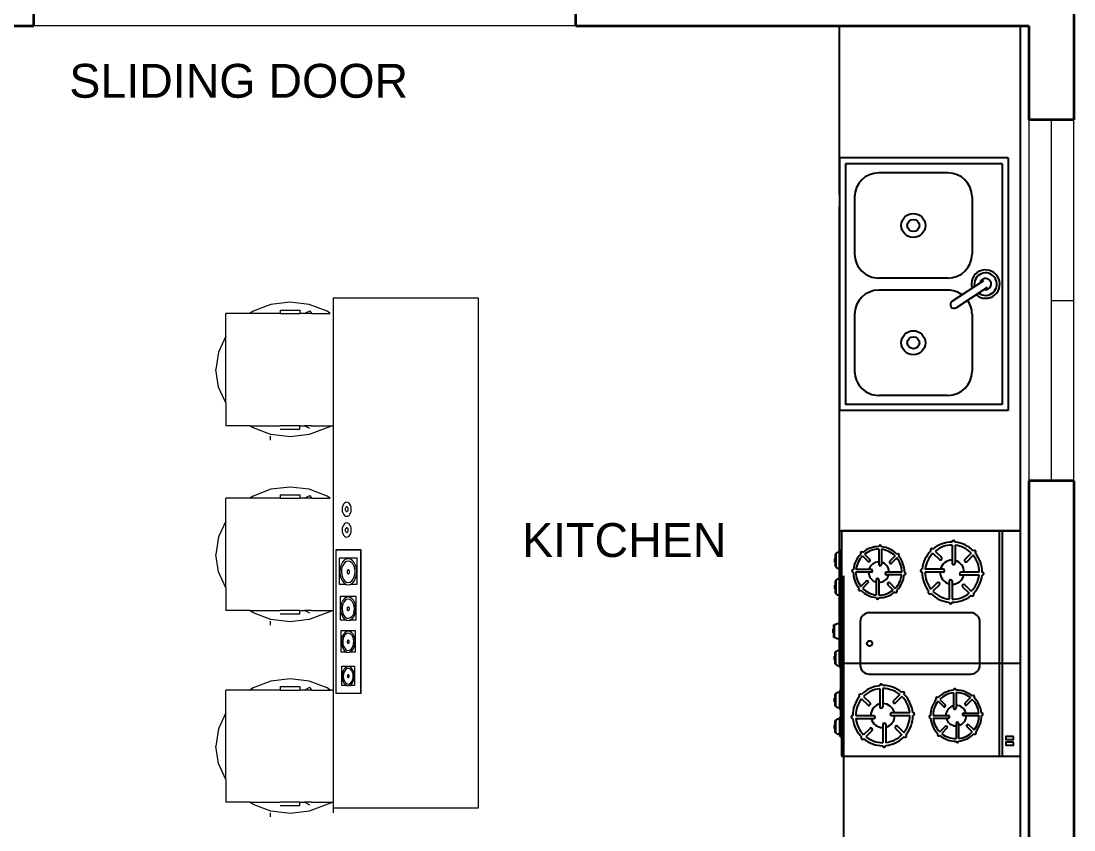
# Model space of a CAD drawing. Header units: inches. Extents: x 347.6 to 376.3, y -51.1 to -35.7.
# Drawn here: x 354.431 to 357.929, y -40.828 to -38.138 of the extents above; entities that cross this region are included whole.
import ezdxf
from ezdxf.enums import TextEntityAlignment as Align

# ---------------------------------------------------------------- set-up
doc = ezdxf.new("R2010")
doc.units = ezdxf.units.IN
doc.header["$LTSCALE"] = 0.4
doc.header["$MEASUREMENT"] = 0
doc.layers.add('10-MUEBLES', color=4, linetype='Continuous')
for name, color, linetype, lineweight in [('A-WALL', 7, 'Continuous', 35), ('CASCO', 86, 'Continuous', 5), ('inne_gulv', 252, 'Continuous', 15), ('MOBILIARIO', 4, 'Continuous', 9)]:
    doc.layers.add(name, color=color, linetype=linetype, lineweight=lineweight)
doc.styles.add('COTA50', font='swissci.ttf', dxfattribs={"height": 0.09})

# ---------------------------------------------------------------- blocks, each defined once
blk = doc.blocks.new('estufas')
at = {"layer": '10-MUEBLES'}
for p, q in [((140.6038, -29.6081), (140.6038, -30.2022)), ((140.6038, -29.6081), (141.3538, -29.6081)), ((140.6038, -30.2081), (140.6038, -29.6081)), ((141.3538, -30.2022), (141.3538, -29.6081)), ((140.6038, -29.6681), (141.3538, -29.6681)), ((140.6038, -29.6781), (141.3538, -29.6781)), ((140.678, -29.7565), (140.6784, -29.7568)), ((140.6855, -29.7639), (140.7063, -29.7848)), ((140.7417, -29.7443), (140.7417, -29.8043)), ((140.7517, -29.7448), (140.7517, -29.8043)), ((141.0508, -29.7418), (140.9068, -29.7418)), ((141.1526, -29.7672), (141.1529, -29.7675)), ((141.1646, -29.7672), (141.1826, -29.7852)), ((141.2102, -29.7958), (141.2102, -29.7452)), ((141.2187, -29.7958), (141.2187, -29.7448)), ((141.2488, -29.7792), (141.2664, -29.7615)), ((141.2548, -29.7852), (141.2728, -29.7672)), ((141.2725, -29.7554), (141.2728, -29.7551)), ((140.678, -29.7706), (140.6993, -29.7918)), ((140.7841, -29.7918), (140.8053, -29.7706)), ((140.7912, -29.7989), (140.812, -29.7781)), ((140.8191, -29.771), (140.8195, -29.7706)), ((140.8768, -29.7718), (140.8768, -30.1097)), ((141.0808, -30.1097), (141.0808, -29.7718)), ((141.1589, -29.7735), (141.1766, -29.7912)), ((140.6517, -29.8343), (140.7117, -29.8343)), ((140.6522, -29.8243), (140.7117, -29.8243)), ((140.7717, -29.8343), (140.8317, -29.8343)), ((141.1422, -29.8213), (141.1932, -29.8213)), ((141.1427, -29.8298), (141.1932, -29.8298)), ((141.2442, -29.8128), (141.2947, -29.8128)), ((141.2442, -29.8213), (141.2952, -29.8213)), ((140.6714, -29.8904), (140.6922, -29.8696)), ((140.7317, -29.8643), (140.7317, -29.9237)), ((140.7417, -29.8643), (140.7417, -29.9243)), ((140.7717, -29.8443), (140.8311, -29.8443)), ((141.1646, -29.8754), (141.1826, -29.8573)), ((141.171, -29.881), (141.1886, -29.8633)), ((141.2187, -29.8978), (141.2187, -29.8468)), ((141.2272, -29.8973), (141.2272, -29.8468)), ((141.2548, -29.8573), (141.2728, -29.8754)), ((141.2608, -29.8513), (141.2785, -29.869)), ((140.6639, -29.8979), (140.6643, -29.8975)), ((140.678, -29.8979), (140.6993, -29.8767)), ((140.777, -29.8837), (140.7979, -29.9046)), ((140.7841, -29.8767), (140.8053, -29.8979)), ((141.1646, -29.8874), (141.1649, -29.8871)), ((141.2845, -29.8751), (141.2848, -29.8754)), ((140.805, -29.9117), (140.8053, -29.912)), ((141.2087, -30.0347), (141.2087, -29.9753)), ((141.2187, -30.0347), (141.2187, -29.9747)), ((140.6876, -30.0116), (140.6879, -30.0119)), ((140.7417, -30.0012), (140.7417, -30.0522)), ((140.7502, -30.0017), (140.7502, -30.0522)), ((141.1409, -30.0011), (141.1413, -30.0014)), ((141.1484, -30.0085), (141.1692, -30.0294)), ((141.1551, -30.0011), (141.1763, -30.0223)), ((141.2541, -30.0152), (141.2749, -29.9944)), ((141.2611, -30.0223), (141.2823, -30.0011)), ((141.282, -29.9873), (141.2823, -29.9869)), ((140.6876, -30.0236), (140.7056, -30.0416)), ((140.6939, -30.0179), (140.7116, -30.0356)), ((140.7777, -30.0416), (140.7958, -30.0236)), ((140.7838, -30.0477), (140.8014, -30.03)), ((140.8075, -30.0239), (140.8078, -30.0236)), ((140.6652, -30.0777), (140.7162, -30.0777)), ((140.6657, -30.0692), (140.7162, -30.0692)), ((140.7672, -30.0777), (140.8182, -30.0777)), ((141.1287, -30.0647), (141.1887, -30.0647)), ((141.1293, -30.0747), (141.1887, -30.0747)), ((141.2487, -30.0547), (141.3081, -30.0547)), ((141.2487, -30.0647), (141.3087, -30.0647)), ((140.6819, -30.1255), (140.6996, -30.1078)), ((140.6876, -30.1318), (140.7056, -30.1138)), ((140.7332, -30.1032), (140.7332, -30.1537)), ((140.7417, -30.1032), (140.7417, -30.1542)), ((140.7672, -30.0862), (140.8177, -30.0862)), ((140.7777, -30.1138), (140.7958, -30.1318)), ((141.1551, -30.1284), (141.1763, -30.1071)), ((141.1625, -30.135), (141.1833, -30.1142)), ((141.2187, -30.1547), (141.2187, -30.0947)), ((141.2287, -30.1542), (141.2287, -30.0947)), ((141.2611, -30.1071), (141.2823, -30.1284)), ((141.2682, -30.1001), (141.289, -30.1209)), ((140.6756, -30.1318), (140.6759, -30.1315)), ((140.7717, -30.1198), (140.7894, -30.1375)), ((140.7955, -30.1435), (140.7958, -30.1438)), ((140.9068, -30.1397), (141.0508, -30.1397)), ((141.1551, -30.1425), (141.1554, -30.1421)), ((141.2961, -30.128), (141.2965, -30.1284)), ((140.6038, -30.2022), (141.3538, -30.2022)), ((140.6688, -30.2022), (140.6688, -30.2042)), ((141.2888, -30.2042, 0), (140.6688, -30.2042, 0)), ((141.2888, -30.2042, 0), (140.6688, -30.2042, 0)), ((140.6718, -30.2072), (140.7331, -30.2072)), ((140.6768, -30.2072), (140.6768, -30.216)), ((140.6768, -30.216), (140.6818, -30.221)), ((140.6818, -30.221), (140.7231, -30.221)), ((140.6818, -30.221), (140.6818, -30.2229)), ((140.6818, -30.2229), (140.7231, -30.2229)), ((140.6965, -30.2248), (140.6965, -30.2229)), ((140.7085, -30.2248), (140.7085, -30.2229)), ((140.7231, -30.221), (140.7281, -30.216)), ((140.7231, -30.221), (140.7231, -30.2229)), ((140.7281, -30.216), (140.7281, -30.2072)), ((140.7361, -30.2042), (140.7361, -30.2022)), ((141.3538, -30.1945), (140.7538, -30.1945)), ((141.3538, -30.1945), (140.7538, -30.1945)), ((140.7573, -30.2022), (140.7573, -30.2042)), ((140.7603, -30.2072), (140.8216, -30.2072)), ((140.7653, -30.2072), (140.7653, -30.216)), ((140.7653, -30.216), (140.7703, -30.221)), ((140.7703, -30.221), (140.7703, -30.2229)), ((140.7703, -30.221), (140.8116, -30.221)), ((140.7703, -30.2229), (140.8116, -30.2229)), ((140.785, -30.2248), (140.785, -30.2229)), ((140.797, -30.2248), (140.797, -30.2229)), ((140.8116, -30.221), (140.8166, -30.216)), ((140.8116, -30.221), (140.8116, -30.2229)), ((140.8166, -30.216), (140.8166, -30.2072)), ((140.8246, -30.2042), (140.8246, -30.2022)), ((140.9041, -30.2042), (140.9041, -30.2022)), ((140.9684, -30.2072), (140.9071, -30.2072)), ((140.9121, -30.216), (140.9121, -30.2072)), ((140.9171, -30.2254), (140.9121, -30.216)), ((140.9634, -30.216), (140.9584, -30.2254)), ((140.9634, -30.2072), (140.9634, -30.216)), ((140.9714, -30.2022), (140.9714, -30.2042)), ((140.9937, -30.2042), (140.9937, -30.2022)), ((141.058, -30.2072), (140.9967, -30.2072)), ((141.0017, -30.216), (141.0017, -30.2072)), ((141.0067, -30.221), (141.0017, -30.216)), ((141.0067, -30.221), (141.0067, -30.2229)), ((141.048, -30.221), (141.0067, -30.221)), ((141.048, -30.2229), (141.0067, -30.2229)), ((141.0214, -30.2248), (141.0214, -30.2229)), ((141.0334, -30.2248), (141.0334, -30.2229)), ((141.053, -30.216), (141.048, -30.221)), ((141.048, -30.221), (141.048, -30.2229)), ((141.053, -30.2072), (141.053, -30.216)), ((141.061, -30.2022), (141.061, -30.2042)), ((141.133, -30.2042), (141.133, -30.2022)), ((141.1973, -30.2072), (141.136, -30.2072)), ((141.141, -30.216), (141.141, -30.2072)), ((141.146, -30.221), (141.141, -30.216)), ((141.146, -30.221), (141.146, -30.2229)), ((141.1873, -30.221), (141.146, -30.221)), ((141.1873, -30.2229), (141.146, -30.2229)), ((141.1606, -30.2248), (141.1606, -30.2229)), ((141.1726, -30.2248), (141.1726, -30.2229)), ((141.1923, -30.216), (141.1873, -30.221)), ((141.1873, -30.221), (141.1873, -30.2229)), ((141.1923, -30.2072), (141.1923, -30.216)), ((141.2003, -30.2022), (141.2003, -30.2042)), ((141.2215, -30.2042), (141.2215, -30.2022)), ((141.2858, -30.2072), (141.2245, -30.2072)), ((141.2295, -30.216), (141.2295, -30.2072)), ((141.2345, -30.221), (141.2295, -30.216)), ((141.2345, -30.221), (141.2345, -30.2229)), ((141.2758, -30.221), (141.2345, -30.221)), ((141.2758, -30.2229), (141.2345, -30.2229)), ((141.2491, -30.2248), (141.2491, -30.2229)), ((141.2611, -30.2248), (141.2611, -30.2229)), ((141.2808, -30.216), (141.2758, -30.221)), ((141.2758, -30.221), (141.2758, -30.2229)), ((141.2808, -30.2072), (141.2808, -30.216)), ((141.2888, -30.2022), (141.2888, -30.2042)), ((140.6965, -30.2248), (140.7085, -30.2248)), ((140.785, -30.2248), (140.797, -30.2248)), ((140.9584, -30.2254), (140.9171, -30.2254)), ((140.9171, -30.2254), (140.9171, -30.2273)), ((140.9584, -30.2273), (140.9171, -30.2273)), ((140.9317, -30.2292), (140.9317, -30.2273)), ((140.9437, -30.2292), (140.9317, -30.2292)), ((140.9437, -30.2292), (140.9437, -30.2273)), ((140.9584, -30.2254), (140.9584, -30.2273)), ((141.0334, -30.2248), (141.0214, -30.2248)), ((141.1726, -30.2248), (141.1606, -30.2248)), ((141.2611, -30.2248), (141.2491, -30.2248))]:
    blk.add_line(p, q, dxfattribs=at)
at = {"layer": '10-MUEBLES', "elevation": 0}
for points in [[(141.2885, -29.6305), (141.2885, -29.6556), (141.298, -29.6556), (141.298, -29.6305)], [(141.3074, -29.6305), (141.3074, -29.6556), (141.3169, -29.6556), (141.3169, -29.6305)]]:
    blk.add_lwpolyline(points, close=True, dxfattribs=at)
at = {"layer": '10-MUEBLES'}
blk.add_circle((140.9788, -30.1085, 0), 0.009, dxfattribs=at)
for centre, radius, start, end in [((140.7417, -29.8343, 0), 0.1, 90, 129.2608), ((140.7467, -29.7343, 0), 0.005, 354.2752, 180), ((141.2144, -29.7363, 0), 0.00425, 0, 185.7248), ((140.7417, -29.8343, 0), 0.1, 135, 174.2752), ((140.6745, -29.76, 0), 0.005, 45, 225), ((140.7417, -29.8343, 0), 0.09, 90, 128.6206), ((140.7417, -29.8343, 0), 0.1, 45, 84.2752), ((140.7417, -29.8343, 0), 0.09, 45, 83.6206), ((140.8159, -29.7671, 0), 0.005, 315, 135), ((140.9068, -29.7718, 0), 0.03, 90, 180), ((141.0508, -29.7718, 0), 0.03, 0, 90), ((141.2187, -29.8213, 0), 0.085, 140.7392, 180), ((141.1556, -29.7642, 0), 0.00425, 45, 225), ((141.2187, -29.8213, 0), 0.085, 95.7248, 135), ((141.2187, -29.8213, 0), 0.0765, 96.3794, 135), ((141.2187, -29.8213, 0), 0.085, 50.7392, 90), ((141.2187, -29.8213, 0), 0.0765, 51.3794, 90), ((141.2758, -29.7582, 0), 0.00425, 315, 135), ((141.2187, -29.8213, 0), 0.0765, 6.3794, 45), ((141.2187, -29.8213, 0), 0.085, 5.7248, 45), ((140.7417, -29.8343, 0), 0.09, 135, 173.6206), ((140.7028, -29.7883, 0), 0.005, 225, 45), ((140.7417, -29.8343, 0), 0.04, 90, 165.5225), ((140.7467, -29.8043, 0), 0.005, 180, 0), ((140.7417, -29.8343, 0), 0.04, 0, 75.5225), ((140.7876, -29.7954, 0), 0.005, 135, 315), ((140.7417, -29.8343, 0), 0.09, 0, 38.6206), ((140.7417, -29.8343, 0), 0.1, 0, 39.2608), ((141.2187, -29.8213, 0), 0.0765, 141.3794, 180), ((141.1796, -29.7882, 0), 0.00425, 225, 45), ((141.2187, -29.8213, 0), 0.034, 104.4775, 180), ((141.2144, -29.7958, 0), 0.00425, 180, 0), ((141.2187, -29.8213, 0), 0.034, 14.4775, 90), ((141.2518, -29.7822, 0), 0.00425, 135, 315), ((140.6417, -29.8293, 0), 0.005, 84.2752, 270), ((140.7417, -29.8343, 0), 0.1, 180, 219.2608), ((140.7417, -29.8343, 0), 0.09, 180, 218.6206), ((140.7417, -29.8343, 0), 0.04, 180, 255.5225), ((140.7117, -29.8293, 0), 0.005, 270, 90), ((140.7717, -29.8393, 0), 0.005, 90, 270), ((140.8417, -29.8393, 0), 0.005, 264.2752, 90), ((141.1337, -29.8255, 0), 0.00425, 90, 275.7248), ((141.2187, -29.8213, 0), 0.085, 185.7248, 225), ((141.2187, -29.8213, 0), 0.0765, 186.3794, 225), ((141.2187, -29.8213, 0), 0.034, 194.4775, 270), ((141.1932, -29.8255, 0), 0.00425, 270, 90), ((141.2187, -29.8213, 0), 0.034, 284.4775, 0), ((141.2442, -29.817, 0), 0.00425, 90, 270), ((141.2187, -29.8213, 0), 0.0765, 321.3794, 0), ((141.2187, -29.8213, 0), 0.085, 320.7392, 0), ((141.3037, -29.817, 0), 0.00425, 270, 95.7248), ((140.6957, -29.8731, 0), 0.005, 315, 135), ((140.7367, -29.8643, 0), 0.005, 0, 180), ((140.7417, -29.8343, 0), 0.04, 270, 345.5225), ((140.7417, -29.8343, 0), 0.09, 315, 353.6206), ((140.7417, -29.8343, 0), 0.1, 315, 354.2752), ((141.1856, -29.8603, 0), 0.00425, 315, 135), ((141.2229, -29.8468, 0), 0.00425, 0, 180), ((141.2578, -29.8543, 0), 0.00425, 45, 225), ((140.6674, -29.9014, 0), 0.005, 135, 315), ((140.7417, -29.8343, 0), 0.1, 225, 264.2752), ((140.7417, -29.8343, 0), 0.09, 225, 263.6206), ((140.7417, -29.8343, 0), 0.09, 270, 308.6206), ((140.7806, -29.8802, 0), 0.005, 45, 225), ((140.8089, -29.9085, 0), 0.005, 225, 45), ((141.1616, -29.8844, 0), 0.00425, 135, 315), ((141.2187, -29.8213, 0), 0.085, 230.7392, 270), ((141.2187, -29.8213, 0), 0.0765, 231.3794, 270), ((141.2229, -29.9063, 0), 0.00425, 180, 5.7248), ((141.2187, -29.8213, 0), 0.0765, 276.3794, 315), ((141.2187, -29.8213, 0), 0.085, 275.7248, 315), ((141.2818, -29.8784, 0), 0.00425, 225, 45), ((140.7367, -29.9343, 0), 0.005, 174.2752, 0), ((140.7417, -29.8343, 0), 0.1, 270, 309.2608), ((141.2187, -30.0647, 0), 0.1, 95.7248, 135), ((141.2187, -30.0647, 0), 0.09, 96.3794, 135), ((141.2137, -29.9647, 0), 0.005, 0, 185.7248), ((141.2187, -30.0647, 0), 0.1, 50.7392, 90), ((141.2187, -30.0647, 0), 0.09, 51.3794, 90), ((140.6846, -30.0146, 0), 0.00425, 45, 225), ((140.7417, -30.0777, 0), 0.085, 90, 129.2608), ((140.7417, -30.0777, 0), 0.0765, 90, 128.6206), ((140.7459, -29.9927, 0), 0.00425, 354.2752, 180), ((140.7417, -30.0777, 0), 0.085, 45, 84.2752), ((140.7417, -30.0777, 0), 0.0765, 45, 83.6206), ((141.2187, -30.0647, 0), 0.1, 140.7392, 180), ((141.2187, -30.0647, 0), 0.09, 141.3794, 180), ((141.1445, -29.9975, 0), 0.005, 45, 225), ((141.2859, -29.9905, 0), 0.005, 315, 135), ((141.2187, -30.0647, 0), 0.09, 6.3794, 45), ((141.2187, -30.0647, 0), 0.1, 5.7248, 45), ((140.7417, -30.0777, 0), 0.085, 135, 174.2752), ((140.7417, -30.0777, 0), 0.0765, 135, 173.6206), ((140.7086, -30.0386, 0), 0.00425, 225, 45), ((140.7417, -30.0777, 0), 0.034, 90, 165.5225), ((140.7417, -30.0777, 0), 0.034, 0, 75.5225), ((140.7807, -30.0446, 0), 0.00425, 135, 315), ((140.7417, -30.0777, 0), 0.0765, 0, 38.6206), ((140.8048, -30.0206, 0), 0.00425, 315, 135), ((140.7417, -30.0777, 0), 0.085, 0, 39.2608), ((141.1727, -30.0258, 0), 0.005, 225, 45), ((141.2187, -30.0647, 0), 0.04, 104.4775, 180), ((141.2137, -30.0347, 0), 0.005, 180, 0), ((141.2187, -30.0647, 0), 0.04, 14.4775, 90), ((141.2576, -30.0188, 0), 0.005, 135, 315), ((140.6567, -30.0735, 0), 0.00425, 84.2752, 270), ((140.7417, -30.0777, 0), 0.085, 180, 219.2608), ((140.7417, -30.0777, 0), 0.0765, 180, 218.6206), ((140.7417, -30.0777, 0), 0.034, 180, 255.5225), ((140.7162, -30.0735, 0), 0.00425, 270, 90), ((140.7459, -30.0522, 0), 0.00425, 180, 0), ((140.7672, -30.082, 0), 0.00425, 90, 270), ((140.8267, -30.082, 0), 0.00425, 264.2752, 90), ((141.1187, -30.0697, 0), 0.005, 90, 275.7248), ((141.2187, -30.0647, 0), 0.1, 185.7248, 225), ((141.2187, -30.0647, 0), 0.09, 186.3794, 225), ((141.2187, -30.0647, 0), 0.04, 194.4775, 270), ((141.1887, -30.0697, 0), 0.005, 270, 90), ((141.2187, -30.0647, 0), 0.04, 284.4775, 0), ((141.2487, -30.0597, 0), 0.005, 90, 270), ((141.2187, -30.0647, 0), 0.09, 321.3794, 0), ((141.2187, -30.0647, 0), 0.1, 320.7392, 0), ((141.3187, -30.0597, 0), 0.005, 270, 95.7248), ((140.7026, -30.1108, 0), 0.00425, 315, 135), ((140.7374, -30.1032, 0), 0.00425, 0, 180), ((140.7417, -30.0777, 0), 0.034, 270, 345.5225), ((140.7747, -30.1168, 0), 0.00425, 45, 225), ((140.7417, -30.0777, 0), 0.0765, 315, 353.6206), ((140.7417, -30.0777, 0), 0.085, 315, 354.2752), ((140.9068, -30.1097, 0), 0.03, 180, 270), ((141.0508, -30.1097, 0), 0.03, 270, 0), ((141.1798, -30.1107, 0), 0.005, 315, 135), ((141.2237, -30.0947, 0), 0.005, 0, 180), ((141.2647, -30.1036, 0), 0.005, 45, 225), ((140.6786, -30.1348, 0), 0.00425, 135, 315), ((140.7417, -30.0777, 0), 0.085, 225, 264.2752), ((140.7417, -30.0777, 0), 0.0765, 225, 263.6206), ((140.7417, -30.0777, 0), 0.0765, 270, 308.6206), ((140.7417, -30.0777, 0), 0.085, 270, 309.2608), ((140.7988, -30.1408, 0), 0.00425, 225, 45), ((141.1515, -30.139, 0), 0.005, 135, 315), ((141.2187, -30.0647, 0), 0.1, 230.7392, 270), ((141.2187, -30.0647, 0), 0.09, 231.3794, 270), ((141.2187, -30.0647, 0), 0.09, 276.3794, 315), ((141.2187, -30.0647, 0), 0.1, 275.7248, 315), ((141.2929, -30.1319, 0), 0.005, 225, 45), ((140.7374, -30.1627, 0), 0.00425, 174.2752, 0), ((141.2237, -30.1647, 0), 0.005, 180, 5.7248), ((140.6718, -30.2042, 0), 0.003, 180, 270), ((140.7331, -30.2042, 0), 0.003, 270, 0), ((140.7603, -30.2042, 0), 0.003, 180, 270), ((140.8216, -30.2042, 0), 0.003, 270, 0), ((140.9071, -30.2042, 0), 0.003, 180, 270), ((140.9684, -30.2042, 0), 0.003, 270, 0), ((140.9967, -30.2042, 0), 0.003, 180, 270), ((141.058, -30.2042, 0), 0.003, 270, 0), ((141.136, -30.2042, 0), 0.003, 180, 270), ((141.1973, -30.2042, 0), 0.003, 270, 0), ((141.2245, -30.2042, 0), 0.003, 180, 270), ((141.2858, -30.2042, 0), 0.003, 270, 0)]:
    blk.add_arc(centre, radius, start, end, dxfattribs=at)
blk = doc.blocks.new('freg')
at = {"layer": '10-MUEBLES'}
for p, q in [((139.1217, -29.63), (139.9617, -29.63)), ((139.1217, -29.63), (139.1217, -30.19)), ((139.1417, -29.65), (139.9417, -29.65)), ((139.1417, -29.65), (139.1417, -30.17)), ((139.9417, -29.65), (139.9417, -30.17)), ((139.9617, -29.63), (139.9617, -30.19)), ((139.6202, -29.803), (139.5521, -29.6982)), ((139.5312, -29.7119), (139.5993, -29.8167)), ((139.2517, -29.75), (139.4417, -29.75)), ((139.6417, -29.75), (139.8317, -29.75)), ((139.1717, -29.83), (139.1717, -30.06)), ((139.5217, -29.83), (139.5217, -30.06)), ((139.5617, -29.83), (139.5617, -30.06)), ((139.9117, -29.83), (139.9117, -30.06)), ((139.2517, -30.14), (139.4417, -30.14)), ((139.6417, -30.14), (139.8317, -30.14)), ((139.1417, -30.17), (139.9417, -30.17)), ((139.1217, -30.19), (139.9617, -30.19))]:
    blk.add_line(p, q, dxfattribs=at)
for centre, radius in [((139.3467, -29.945, 0), 0.04), ((139.7367, -29.945, 0), 0.04), ((139.3467, -29.945, 0), 0.02), ((139.7367, -29.945, 0), 0.02)]:
    blk.add_circle(centre, radius, dxfattribs=at)
for centre, radius, start, end in [((139.5417, -29.705, 0), 0.0472, 318.3711, 287.6273), ((139.5417, -29.705, 0), 0.0375, 322.4721, 283.5259), ((139.5417, -29.705, 0), 0.0187, 344.8132, 261.1823), ((139.2517, -29.83, 0), 0.08, 90, 180), ((139.4417, -29.83, 0), 0.08, 0, 90), ((139.6417, -29.83, 0), 0.08, 90, 125.3548), ((139.8317, -29.83, 0), 0.08, 0, 90), ((139.6417, -29.83, 0), 0.08, 143.7083, 180), ((139.6097, -29.8098, 0), 0.0125, 213, 33), ((139.2517, -30.06, 0), 0.08, 180, 270), ((139.4417, -30.06, 0), 0.08, 270, 0), ((139.6417, -30.06, 0), 0.08, 180, 270), ((139.8317, -30.06, 0), 0.08, 270, 0)]:
    blk.add_arc(centre, radius, start, end, dxfattribs=at)
blk = doc.blocks.new('isla kitc')
at = {"layer": 'MOBILIARIO'}
for p, q in [((-371.0634, 6.2446), (-372.7583, 6.2446)), ((-372.7583, 6.2446), (-372.7583, 5.7617)), ((-371.0634, 5.7617), (-371.0634, 6.2446)), ((-371.9224, 5.7719), (-371.9224, 5.8534)), ((-371.9224, 5.8534), (-371.4432, 5.8534)), ((-371.9215, 5.7719), (-371.9215, 5.8528)), ((-371.9215, 5.8528), (-371.4441, 5.8528)), ((-371.4441, 5.8528), (-371.4441, 5.7719)), ((-371.4432, 5.8534), (-371.4432, 5.7719)), ((-372.0792, 5.811), (-372.08, 5.807)), ((-372.08, 5.807), (-372.0792, 5.8031)), ((-372.0768, 5.8146), (-372.0792, 5.811)), ((-372.0731, 5.8178), (-372.0768, 5.8146)), ((-372.0682, 5.8202), (-372.0731, 5.8178)), ((-372.0625, 5.8217), (-372.0682, 5.8202)), ((-372.0638, 5.8083), (-372.064, 5.807)), ((-372.064, 5.807), (-372.0638, 5.8057)), ((-372.063, 5.8095), (-372.0638, 5.8083)), ((-372.0618, 5.8105), (-372.063, 5.8095)), ((-372.0564, 5.8222), (-372.0625, 5.8217)), ((-372.0602, 5.8113), (-372.0618, 5.8105)), ((-372.0584, 5.8118), (-372.0602, 5.8113)), ((-372.0564, 5.8119), (-372.0584, 5.8118)), ((-372.0503, 5.8217), (-372.0564, 5.8222)), ((-372.0544, 5.8118), (-372.0564, 5.8119)), ((-372.0526, 5.8113), (-372.0544, 5.8118)), ((-372.051, 5.8105), (-372.0526, 5.8113)), ((-372.0498, 5.8095), (-372.051, 5.8105)), ((-372.0446, 5.8202), (-372.0503, 5.8217)), ((-372.049, 5.8083), (-372.0498, 5.8095)), ((-372.0487, 5.807), (-372.049, 5.8083)), ((-372.049, 5.8057), (-372.0487, 5.807)), ((-372.0397, 5.8178), (-372.0446, 5.8202)), ((-372.0359, 5.8146), (-372.0397, 5.8178)), ((-372.0336, 5.811), (-372.0359, 5.8146)), ((-372.0328, 5.807), (-372.0336, 5.811)), ((-372.0336, 5.8031), (-372.0328, 5.807)), ((-372.0098, 5.811), (-372.0106, 5.807)), ((-372.0106, 5.807), (-372.0098, 5.8031)), ((-372.0074, 5.8146), (-372.0098, 5.811)), ((-372.0037, 5.8178), (-372.0074, 5.8146)), ((-371.9988, 5.8202), (-372.0037, 5.8178)), ((-371.9931, 5.8217), (-371.9988, 5.8202)), ((-371.9944, 5.8083), (-371.9946, 5.807)), ((-371.9946, 5.807), (-371.9944, 5.8057)), ((-371.9936, 5.8095), (-371.9944, 5.8083)), ((-371.9924, 5.8105), (-371.9936, 5.8095)), ((-371.987, 5.8222), (-371.9931, 5.8217)), ((-371.9931, 5.807), (-371.9928, 5.807)), ((-371.9908, 5.8113), (-371.9924, 5.8105)), ((-371.989, 5.8118), (-371.9908, 5.8113)), ((-371.987, 5.8119), (-371.989, 5.8118)), ((-371.9809, 5.8217), (-371.987, 5.8222)), ((-371.985, 5.8118), (-371.987, 5.8119)), ((-371.9832, 5.8113), (-371.985, 5.8118)), ((-371.9816, 5.8105), (-371.9832, 5.8113)), ((-371.9804, 5.8095), (-371.9816, 5.8105)), ((-371.9752, 5.8202), (-371.9809, 5.8217)), ((-371.9796, 5.8083), (-371.9804, 5.8095)), ((-371.9793, 5.807), (-371.9796, 5.8083)), ((-371.9796, 5.8057), (-371.9793, 5.807)), ((-371.9703, 5.8178), (-371.9752, 5.8202)), ((-371.9665, 5.8146), (-371.9703, 5.8178)), ((-371.9642, 5.811), (-371.9665, 5.8146)), ((-371.9634, 5.807), (-371.9642, 5.811)), ((-371.9642, 5.8031), (-371.9634, 5.807)), ((-371.8949, 5.783), (-371.8949, 5.8404)), ((-371.8949, 5.8404), (-371.8058, 5.8404)), ((-371.8905, 5.819), (-371.8918, 5.8118)), ((-371.8918, 5.8118), (-371.8902, 5.8045)), ((-371.8863, 5.8258), (-371.8905, 5.819)), ((-371.8796, 5.8317), (-371.8863, 5.8258)), ((-371.8826, 5.8178), (-371.8837, 5.8119)), ((-371.8837, 5.8119), (-371.8823, 5.806)), ((-371.8792, 5.8233), (-371.8826, 5.8178)), ((-371.8707, 5.8363), (-371.8796, 5.8317)), ((-371.8737, 5.8281), (-371.8792, 5.8233)), ((-371.8665, 5.8318), (-371.8737, 5.8281)), ((-371.8602, 5.8392), (-371.8707, 5.8363)), ((-371.858, 5.8341), (-371.8665, 5.8318)), ((-371.849, 5.8402), (-371.8602, 5.8392)), ((-371.8489, 5.835), (-371.858, 5.8341)), ((-371.8547, 5.8133), (-371.8549, 5.8122)), ((-371.8549, 5.8122), (-371.8547, 5.8111)), ((-371.8541, 5.8143), (-371.8547, 5.8133)), ((-371.8547, 5.8111), (-371.854, 5.81)), ((-371.8531, 5.8152), (-371.8541, 5.8143)), ((-371.854, 5.81), (-371.8529, 5.8092)), ((-371.8517, 5.8159), (-371.8531, 5.8152)), ((-371.8529, 5.8092), (-371.8515, 5.8085)), ((-371.8501, 5.8163), (-371.8517, 5.8159)), ((-371.8515, 5.8085), (-371.8499, 5.8081)), ((-371.8484, 5.8165), (-371.8501, 5.8163)), ((-371.8499, 5.8081), (-371.8482, 5.808)), ((-371.8377, 5.8394), (-371.849, 5.8402)), ((-371.8397, 5.8343), (-371.8489, 5.835)), ((-371.8467, 5.8163), (-371.8484, 5.8165)), ((-371.8482, 5.808), (-371.8465, 5.8081)), ((-371.8451, 5.8159), (-371.8467, 5.8163)), ((-371.8465, 5.8081), (-371.8449, 5.8086)), ((-371.8437, 5.8153), (-371.8451, 5.8159)), ((-371.8449, 5.8086), (-371.8436, 5.8093)), ((-371.8427, 5.8144), (-371.8437, 5.8153)), ((-371.8436, 5.8093), (-371.8426, 5.8102)), ((-371.842, 5.8134), (-371.8427, 5.8144)), ((-371.8426, 5.8102), (-371.8419, 5.8112)), ((-371.8417, 5.8123), (-371.842, 5.8134)), ((-371.8419, 5.8112), (-371.8417, 5.8123)), ((-371.8311, 5.8321), (-371.8397, 5.8343)), ((-371.8272, 5.8367), (-371.8377, 5.8394)), ((-371.8237, 5.8286), (-371.8311, 5.8321)), ((-371.818, 5.8323), (-371.8272, 5.8367)), ((-371.818, 5.8239), (-371.8237, 5.8286)), ((-371.811, 5.8266), (-371.818, 5.8323)), ((-371.8143, 5.8185), (-371.818, 5.8239)), ((-371.813, 5.8126), (-371.8143, 5.8185)), ((-371.814, 5.8067), (-371.813, 5.8126)), ((-371.8065, 5.8199), (-371.811, 5.8266)), ((-371.8058, 5.8169), (-371.8065, 5.8199)), ((-371.8061, 5.8054), (-371.8058, 5.8073)), ((-371.8058, 5.8404), (-371.8058, 5.8169)), ((-371.8048, 5.8127), (-371.8058, 5.8169)), ((-371.8058, 5.8073), (-371.8048, 5.8127)), ((-371.8058, 5.8073), (-371.8058, 5.783)), ((-371.7673, 5.7859), (-371.7673, 5.8375)), ((-371.7673, 5.8375), (-371.6871, 5.8375)), ((-371.7634, 5.8183), (-371.7646, 5.8118)), ((-371.7646, 5.8118), (-371.7631, 5.8053)), ((-371.7597, 5.8244), (-371.7634, 5.8183)), ((-371.7536, 5.8297), (-371.7597, 5.8244)), ((-371.7563, 5.8172), (-371.7573, 5.8118)), ((-371.7573, 5.8118), (-371.756, 5.8066)), ((-371.7532, 5.8221), (-371.7563, 5.8172)), ((-371.7455, 5.8338), (-371.7536, 5.8297)), ((-371.7483, 5.8264), (-371.7532, 5.8221)), ((-371.7418, 5.8297), (-371.7483, 5.8264)), ((-371.7362, 5.8364), (-371.7455, 5.8338)), ((-371.7342, 5.8319), (-371.7418, 5.8297)), ((-371.7261, 5.8374), (-371.7362, 5.8364)), ((-371.7259, 5.8327), (-371.7342, 5.8319)), ((-371.7312, 5.8131), (-371.7314, 5.8121)), ((-371.7314, 5.8121), (-371.7311, 5.8111)), ((-371.7306, 5.814), (-371.7312, 5.8131)), ((-371.7311, 5.8111), (-371.7305, 5.8102)), ((-371.7297, 5.8148), (-371.7306, 5.814)), ((-371.7305, 5.8102), (-371.7296, 5.8094)), ((-371.7285, 5.8154), (-371.7297, 5.8148)), ((-371.7296, 5.8094), (-371.7283, 5.8088)), ((-371.7271, 5.8158), (-371.7285, 5.8154)), ((-371.7283, 5.8088), (-371.7269, 5.8085)), ((-371.7255, 5.816), (-371.7271, 5.8158)), ((-371.7269, 5.8085), (-371.7253, 5.8084)), ((-371.7159, 5.8366), (-371.7261, 5.8374)), ((-371.7177, 5.832), (-371.7259, 5.8327)), ((-371.724, 5.8159), (-371.7255, 5.816)), ((-371.7253, 5.8084), (-371.7238, 5.8085)), ((-371.7226, 5.8155), (-371.724, 5.8159)), ((-371.7238, 5.8085), (-371.7224, 5.8089)), ((-371.7213, 5.8149), (-371.7226, 5.8155)), ((-371.7224, 5.8089), (-371.7212, 5.8095)), ((-371.7203, 5.8141), (-371.7213, 5.8149)), ((-371.7212, 5.8095), (-371.7203, 5.8103)), ((-371.7197, 5.8132), (-371.7203, 5.8141)), ((-371.7203, 5.8103), (-371.7197, 5.8112)), ((-371.7195, 5.8122), (-371.7197, 5.8132)), ((-371.7197, 5.8112), (-371.7195, 5.8122)), ((-371.71, 5.8301), (-371.7177, 5.832)), ((-371.7064, 5.8342), (-371.7159, 5.8366)), ((-371.7033, 5.8269), (-371.71, 5.8301)), ((-371.6982, 5.8303), (-371.7064, 5.8342)), ((-371.6981, 5.8227), (-371.7033, 5.8269)), ((-371.6918, 5.8251), (-371.6982, 5.8303)), ((-371.6948, 5.8178), (-371.6981, 5.8227)), ((-371.6976, 5.8022), (-371.6946, 5.8072)), ((-371.6936, 5.8125), (-371.6948, 5.8178)), ((-371.6946, 5.8072), (-371.6936, 5.8125)), ((-371.6878, 5.8191), (-371.6918, 5.8251)), ((-371.6871, 5.8163), (-371.6878, 5.8191)), ((-371.6875, 5.806), (-371.6871, 5.8077)), ((-371.6871, 5.8375), (-371.6871, 5.8163)), ((-371.6863, 5.8126), (-371.6871, 5.8163)), ((-371.6871, 5.8077), (-371.6863, 5.8126)), ((-371.6871, 5.8077), (-371.6871, 5.7859)), ((-371.6533, 5.7885), (-371.6533, 5.8349)), ((-371.6533, 5.8349), (-371.5812, 5.8349)), ((-371.6498, 5.8176), (-371.6509, 5.8118)), ((-371.6509, 5.8118), (-371.6495, 5.8059)), ((-371.6464, 5.8232), (-371.6498, 5.8176)), ((-371.6409, 5.8279), (-371.6464, 5.8232)), ((-371.6434, 5.8166), (-371.6443, 5.8118)), ((-371.6443, 5.8118), (-371.6432, 5.8071)), ((-371.6407, 5.8211), (-371.6434, 5.8166)), ((-371.6432, 5.8071), (-371.6402, 5.8027)), ((-371.6337, 5.8316), (-371.6409, 5.8279)), ((-371.6362, 5.825), (-371.6407, 5.8211)), ((-371.6303, 5.8279), (-371.6362, 5.825)), ((-371.6253, 5.8339), (-371.6337, 5.8316)), ((-371.6235, 5.8299), (-371.6303, 5.8279)), ((-371.6162, 5.8348), (-371.6253, 5.8339)), ((-371.6161, 5.8306), (-371.6235, 5.8299)), ((-371.6208, 5.813), (-371.621, 5.8121)), ((-371.621, 5.8121), (-371.6208, 5.8112)), ((-371.6203, 5.8138), (-371.6208, 5.813)), ((-371.6208, 5.8112), (-371.6202, 5.8104)), ((-371.6195, 5.8145), (-371.6203, 5.8138)), ((-371.6202, 5.8104), (-371.6193, 5.8097)), ((-371.6184, 5.8151), (-371.6195, 5.8145)), ((-371.6193, 5.8097), (-371.6182, 5.8091)), ((-371.6171, 5.8154), (-371.6184, 5.8151)), ((-371.6182, 5.8091), (-371.6169, 5.8088)), ((-371.6157, 5.8156), (-371.6171, 5.8154)), ((-371.6169, 5.8088), (-371.6155, 5.8087)), ((-371.607, 5.8341), (-371.6162, 5.8348)), ((-371.6087, 5.83), (-371.6161, 5.8306)), ((-371.6143, 5.8155), (-371.6157, 5.8156)), ((-371.6155, 5.8087), (-371.6142, 5.8088)), ((-371.613, 5.8151), (-371.6143, 5.8155)), ((-371.6142, 5.8088), (-371.6129, 5.8092)), ((-371.6119, 5.8146), (-371.613, 5.8151)), ((-371.6129, 5.8092), (-371.6118, 5.8097)), ((-371.6111, 5.8139), (-371.6119, 5.8146)), ((-371.6118, 5.8097), (-371.611, 5.8105)), ((-371.6105, 5.8131), (-371.6111, 5.8139)), ((-371.611, 5.8105), (-371.6105, 5.8113)), ((-371.6103, 5.8122), (-371.6105, 5.8131)), ((-371.6105, 5.8113), (-371.6103, 5.8122)), ((-371.6017, 5.8282), (-371.6087, 5.83)), ((-371.5985, 5.8319), (-371.607, 5.8341)), ((-371.5957, 5.8254), (-371.6017, 5.8282)), ((-371.5911, 5.8284), (-371.5985, 5.8319)), ((-371.5911, 5.8216), (-371.5957, 5.8254)), ((-371.5854, 5.8238), (-371.5911, 5.8284)), ((-371.5881, 5.8172), (-371.5911, 5.8216)), ((-371.5906, 5.8032), (-371.5879, 5.8076)), ((-371.587, 5.8124), (-371.5881, 5.8172)), ((-371.5879, 5.8076), (-371.587, 5.8124)), ((-371.5817, 5.8183), (-371.5854, 5.8238)), ((-371.5812, 5.8159), (-371.5817, 5.8183)), ((-371.5814, 5.8066), (-371.5812, 5.8081)), ((-371.5812, 5.8349), (-371.5812, 5.8159)), ((-371.5804, 5.8125), (-371.5812, 5.8159)), ((-371.5812, 5.8081), (-371.5804, 5.8125)), ((-371.5812, 5.8081), (-371.5812, 5.7885)), ((-371.5349, 5.7908), (-371.5349, 5.8326)), ((-371.5349, 5.8326), (-371.47, 5.8326)), ((-371.5318, 5.8171), (-371.5327, 5.8118)), ((-371.5327, 5.8118), (-371.5315, 5.8065)), ((-371.5287, 5.822), (-371.5318, 5.8171)), ((-371.5238, 5.8263), (-371.5287, 5.822)), ((-371.526, 5.8161), (-371.5268, 5.8118)), ((-371.5268, 5.8118), (-371.5258, 5.8075)), ((-371.5235, 5.8202), (-371.526, 5.8161)), ((-371.5258, 5.8075), (-371.5231, 5.8036)), ((-371.5173, 5.8296), (-371.5238, 5.8263)), ((-371.5195, 5.8236), (-371.5235, 5.8202)), ((-371.5143, 5.8263), (-371.5195, 5.8236)), ((-371.5097, 5.8317), (-371.5173, 5.8296)), ((-371.5081, 5.828), (-371.5143, 5.8263)), ((-371.5015, 5.8325), (-371.5097, 5.8317)), ((-371.5014, 5.8287), (-371.5081, 5.828)), ((-371.5057, 5.8128), (-371.5058, 5.812)), ((-371.5058, 5.812), (-371.5056, 5.8112)), ((-371.5052, 5.8136), (-371.5057, 5.8128)), ((-371.5056, 5.8112), (-371.5051, 5.8105)), ((-371.5045, 5.8142), (-371.5052, 5.8136)), ((-371.5051, 5.8105), (-371.5044, 5.8099)), ((-371.5035, 5.8147), (-371.5045, 5.8142)), ((-371.5044, 5.8099), (-371.5033, 5.8094)), ((-371.5023, 5.8151), (-371.5035, 5.8147)), ((-371.5033, 5.8094), (-371.5022, 5.8091)), ((-371.5011, 5.8152), (-371.5023, 5.8151)), ((-371.5022, 5.8091), (-371.5009, 5.809)), ((-371.4933, 5.8319), (-371.5015, 5.8325)), ((-371.4947, 5.8282), (-371.5014, 5.8287)), ((-371.4998, 5.8151), (-371.5011, 5.8152)), ((-371.5009, 5.809), (-371.4997, 5.8091)), ((-371.4987, 5.8148), (-371.4998, 5.8151)), ((-371.4997, 5.8091), (-371.4985, 5.8094)), ((-371.4977, 5.8143), (-371.4987, 5.8148)), ((-371.4985, 5.8094), (-371.4976, 5.8099)), ((-371.4969, 5.8137), (-371.4977, 5.8143)), ((-371.4976, 5.8099), (-371.4968, 5.8106)), ((-371.4964, 5.8129), (-371.4969, 5.8137)), ((-371.4968, 5.8106), (-371.4964, 5.8113)), ((-371.4962, 5.8121), (-371.4964, 5.8129)), ((-371.4964, 5.8113), (-371.4962, 5.8121)), ((-371.4885, 5.8266), (-371.4947, 5.8282)), ((-371.4856, 5.8299), (-371.4933, 5.8319)), ((-371.4831, 5.824), (-371.4885, 5.8266)), ((-371.4789, 5.8267), (-371.4856, 5.8299)), ((-371.4789, 5.8206), (-371.4831, 5.824)), ((-371.4738, 5.8226), (-371.4789, 5.8267)), ((-371.4762, 5.8166), (-371.4789, 5.8206)), ((-371.4785, 5.804), (-371.476, 5.808)), ((-371.4752, 5.8123), (-371.4762, 5.8166)), ((-371.476, 5.808), (-371.4752, 5.8123)), ((-371.4705, 5.8177), (-371.4738, 5.8226)), ((-371.4733, 5.8021), (-371.4702, 5.8071)), ((-371.47, 5.8155), (-371.4705, 5.8177)), ((-371.4702, 5.8071), (-371.47, 5.8085)), ((-371.47, 5.8326), (-371.47, 5.8155)), ((-371.4693, 5.8124), (-371.47, 5.8155)), ((-371.47, 5.8085), (-371.4693, 5.8124)), ((-371.47, 5.8085), (-371.47, 5.7908)), ((-372.0792, 5.8031), (-372.0768, 5.7994)), ((-372.0768, 5.7994), (-372.0731, 5.7963)), ((-372.0731, 5.7963), (-372.0682, 5.7939)), ((-372.0682, 5.7939), (-372.0625, 5.7923)), ((-372.0638, 5.8057), (-372.063, 5.8046)), ((-372.063, 5.8046), (-372.0618, 5.8035)), ((-372.0625, 5.7923), (-372.0564, 5.7918)), ((-372.0618, 5.8035), (-372.0602, 5.8028)), ((-372.0602, 5.8028), (-372.0584, 5.8023)), ((-372.0584, 5.8023), (-372.0564, 5.8021)), ((-372.0564, 5.8021), (-372.0544, 5.8023)), ((-372.0564, 5.7918), (-372.0503, 5.7923)), ((-372.0544, 5.8023), (-372.0526, 5.8028)), ((-372.0526, 5.8028), (-372.051, 5.8035)), ((-372.051, 5.8035), (-372.0498, 5.8046)), ((-372.0503, 5.7923), (-372.0446, 5.7939)), ((-372.0498, 5.8046), (-372.049, 5.8057)), ((-372.0446, 5.7939), (-372.0397, 5.7963)), ((-372.0397, 5.7963), (-372.0359, 5.7994)), ((-372.0359, 5.7994), (-372.0336, 5.8031)), ((-372.0098, 5.8031), (-372.0074, 5.7994)), ((-372.0074, 5.7994), (-372.0037, 5.7963)), ((-372.0037, 5.7963), (-371.9988, 5.7939)), ((-371.9988, 5.7939), (-371.9931, 5.7923)), ((-371.9944, 5.8057), (-371.9936, 5.8046)), ((-371.9936, 5.8046), (-371.9924, 5.8035)), ((-371.9931, 5.7923), (-371.987, 5.7918)), ((-371.9924, 5.8035), (-371.9908, 5.8028)), ((-371.9908, 5.8028), (-371.989, 5.8023)), ((-371.989, 5.8023), (-371.987, 5.8021)), ((-371.987, 5.8021), (-371.985, 5.8023)), ((-371.987, 5.7918), (-371.9809, 5.7923)), ((-371.985, 5.8023), (-371.9832, 5.8028)), ((-371.9832, 5.8028), (-371.9816, 5.8035)), ((-371.9816, 5.8035), (-371.9804, 5.8046)), ((-371.9809, 5.7923), (-371.9752, 5.7939)), ((-371.9804, 5.8046), (-371.9796, 5.8057)), ((-371.9752, 5.7939), (-371.9703, 5.7963)), ((-371.9703, 5.7963), (-371.9665, 5.7994)), ((-371.9665, 5.7994), (-371.9642, 5.8031)), ((-371.8058, 5.783), (-371.8949, 5.783)), ((-371.8902, 5.8045), (-371.8857, 5.7978)), ((-371.8857, 5.7978), (-371.8786, 5.7921)), ((-371.8823, 5.806), (-371.8787, 5.8005)), ((-371.8787, 5.8005), (-371.8729, 5.7959)), ((-371.8786, 5.7921), (-371.8695, 5.7877)), ((-371.8729, 5.7959), (-371.8655, 5.7923)), ((-371.8695, 5.7877), (-371.8589, 5.7851)), ((-371.8655, 5.7923), (-371.8569, 5.7901)), ((-371.8589, 5.7851), (-371.8476, 5.7842)), ((-371.8569, 5.7901), (-371.8478, 5.7895)), ((-371.8478, 5.7895), (-371.8386, 5.7903)), ((-371.8476, 5.7842), (-371.8364, 5.7853)), ((-371.8386, 5.7903), (-371.8302, 5.7927)), ((-371.8364, 5.7853), (-371.826, 5.7882)), ((-371.8302, 5.7927), (-371.8229, 5.7964)), ((-371.826, 5.7882), (-371.8171, 5.7927)), ((-371.8229, 5.7964), (-371.8174, 5.8012)), ((-371.8174, 5.8012), (-371.814, 5.8067)), ((-371.8171, 5.7927), (-371.8103, 5.7986)), ((-371.8103, 5.7986), (-371.8061, 5.8054)), ((-371.6871, 5.7859), (-371.7673, 5.7859)), ((-371.7631, 5.8053), (-371.759, 5.7992)), ((-371.759, 5.7992), (-371.7527, 5.7941)), ((-371.756, 5.8066), (-371.7527, 5.8016)), ((-371.7527, 5.8016), (-371.7476, 5.7975)), ((-371.7527, 5.7941), (-371.7445, 5.7901)), ((-371.7476, 5.7975), (-371.7409, 5.7943)), ((-371.7445, 5.7901), (-371.735, 5.7877)), ((-371.7409, 5.7943), (-371.7332, 5.7923)), ((-371.735, 5.7877), (-371.7248, 5.787)), ((-371.7332, 5.7923), (-371.7249, 5.7917)), ((-371.7249, 5.7917), (-371.7167, 5.7925)), ((-371.7248, 5.787), (-371.7147, 5.7879)), ((-371.7167, 5.7925), (-371.7091, 5.7946)), ((-371.7147, 5.7879), (-371.7053, 5.7905)), ((-371.7091, 5.7946), (-371.7026, 5.7979)), ((-371.7053, 5.7905), (-371.6973, 5.7946)), ((-371.7026, 5.7979), (-371.6976, 5.8022)), ((-371.6973, 5.7946), (-371.6912, 5.7999)), ((-371.6912, 5.7999), (-371.6875, 5.806)), ((-371.5812, 5.7885), (-371.6533, 5.7885)), ((-371.6495, 5.8059), (-371.6459, 5.8005)), ((-371.6459, 5.8005), (-371.6402, 5.7958)), ((-371.6402, 5.8027), (-371.6356, 5.7989)), ((-371.6402, 5.7958), (-371.6328, 5.7923)), ((-371.6356, 5.7989), (-371.6296, 5.796)), ((-371.6328, 5.7923), (-371.6242, 5.7901)), ((-371.6296, 5.796), (-371.6226, 5.7942)), ((-371.6242, 5.7901), (-371.6151, 5.7894)), ((-371.6226, 5.7942), (-371.6152, 5.7937)), ((-371.6152, 5.7937), (-371.6078, 5.7944)), ((-371.6151, 5.7894), (-371.606, 5.7903)), ((-371.6078, 5.7944), (-371.6009, 5.7963)), ((-371.606, 5.7903), (-371.5975, 5.7927)), ((-371.6009, 5.7963), (-371.5951, 5.7993)), ((-371.5975, 5.7927), (-371.5903, 5.7963)), ((-371.5951, 5.7993), (-371.5906, 5.8032)), ((-371.5903, 5.7963), (-371.5848, 5.8011)), ((-371.5848, 5.8011), (-371.5814, 5.8066)), ((-371.47, 5.7908), (-371.5349, 5.7908)), ((-371.5315, 5.8065), (-371.5282, 5.8016)), ((-371.5282, 5.8016), (-371.5231, 5.7974)), ((-371.5231, 5.8036), (-371.519, 5.8002)), ((-371.5231, 5.7974), (-371.5164, 5.7942)), ((-371.519, 5.8002), (-371.5135, 5.7976)), ((-371.5164, 5.7942), (-371.5087, 5.7923)), ((-371.5135, 5.7976), (-371.5073, 5.796)), ((-371.5087, 5.7923), (-371.5005, 5.7917)), ((-371.5073, 5.796), (-371.5006, 5.7955)), ((-371.5006, 5.7955), (-371.4939, 5.7961)), ((-371.5005, 5.7917), (-371.4923, 5.7924)), ((-371.4939, 5.7961), (-371.4878, 5.7978)), ((-371.4923, 5.7924), (-371.4847, 5.7946)), ((-371.4878, 5.7978), (-371.4825, 5.8005)), ((-371.4847, 5.7946), (-371.4782, 5.7979)), ((-371.4825, 5.8005), (-371.4785, 5.804)), ((-371.4782, 5.7979), (-371.4733, 5.8021)), ((-372.7583, 5.7617), (-371.0634, 5.7617)), ((-372.7583, 5.7617), (-371.8166, 5.7617)), ((-372.7148, 5.7418), (-372.7372, 5.6825)), ((-372.7075, 5.7523), (-372.7148, 5.7418)), ((-372.7075, 5.69), (-372.7075, 5.7523)), ((-372.3343, 5.7617), (-372.3045, 5.6825)), ((-372.3341, 5.69), (-372.3341, 5.7617)), ((-372.1003, 5.7418), (-372.1226, 5.6825)), ((-372.0929, 5.7523), (-372.1003, 5.7418)), ((-372.0929, 5.69), (-372.0929, 5.7523)), ((-371.9215, 5.7719), (-371.9224, 5.7719)), ((-371.4441, 5.7719), (-371.9215, 5.7719)), ((-371.8166, 5.7617), (-371.4879, 5.7617)), ((-371.7198, 5.7617), (-371.6899, 5.6825)), ((-371.7196, 5.69), (-371.7196, 5.7617)), ((-371.4879, 5.7617), (-371.0466, 5.7617)), ((-371.4625, 5.7418), (-371.4849, 5.6825)), ((-371.4552, 5.7523), (-371.4625, 5.7418)), ((-371.4552, 5.7617), (-371.4552, 5.7523)), ((-371.4552, 5.69), (-371.4552, 5.7523)), ((-371.4432, 5.7719), (-371.4441, 5.7719)), ((-371.082, 5.7617), (-371.0522, 5.6825)), ((-371.0819, 5.69), (-371.0819, 5.7617)), ((-372.7372, 5.6825), (-372.7448, 5.6188)), ((-372.7166, 5.6841), (-372.7075, 5.69)), ((-372.7075, 5.6672), (-372.7166, 5.6841)), ((-372.7075, 5.69), (-372.7075, 5.6672)), ((-372.7075, 5.6672), (-372.7075, 5.6516)), ((-372.3341, 5.69), (-372.3341, 5.6672)), ((-372.3251, 5.6841), (-372.3341, 5.6672)), ((-372.3341, 5.6516), (-372.3341, 5.6672)), ((-372.3045, 5.6825), (-372.2968, 5.6188)), ((-372.1226, 5.6825), (-372.1303, 5.6188)), ((-372.102, 5.6841), (-372.0929, 5.69)), ((-372.0929, 5.6672), (-372.102, 5.6841)), ((-372.0929, 5.69), (-372.0929, 5.6672)), ((-372.0929, 5.6672), (-372.0929, 5.6516)), ((-371.7196, 5.69), (-371.7196, 5.6672)), ((-371.7105, 5.6841), (-371.7196, 5.6672)), ((-371.7196, 5.6516), (-371.7196, 5.6672)), ((-371.6899, 5.6825), (-371.6823, 5.6188)), ((-371.4849, 5.6825), (-371.4925, 5.6188)), ((-371.4643, 5.6841), (-371.4552, 5.69)), ((-371.4552, 5.6672), (-371.4643, 5.6841)), ((-371.4552, 5.69), (-371.4552, 5.6672)), ((-371.4552, 5.6672), (-371.4552, 5.6516)), ((-371.0819, 5.69), (-371.0819, 5.6672)), ((-371.0728, 5.6841), (-371.0819, 5.6672)), ((-371.0819, 5.6516), (-371.0819, 5.6672)), ((-371.0522, 5.6825), (-371.0445, 5.6188)), ((-372.7187, 5.6516), (-372.7075, 5.6516)), ((-372.7187, 5.586), (-372.7187, 5.6516)), ((-372.7075, 5.586), (-372.7075, 5.6516)), ((-372.323, 5.6516), (-372.3341, 5.6516)), ((-372.3341, 5.6516), (-372.3341, 5.586)), ((-372.323, 5.586), (-372.323, 5.6516)), ((-372.1041, 5.6516), (-372.0929, 5.6516)), ((-372.1041, 5.586), (-372.1041, 5.6516)), ((-372.0929, 5.586), (-372.0929, 5.6516)), ((-371.7084, 5.6516), (-371.7196, 5.6516)), ((-371.7196, 5.6516), (-371.7196, 5.586)), ((-371.7084, 5.586), (-371.7084, 5.6516)), ((-371.4664, 5.6516), (-371.4552, 5.6516)), ((-371.4664, 5.586), (-371.4664, 5.6516)), ((-371.4552, 5.586), (-371.4552, 5.6516)), ((-371.0707, 5.6516), (-371.0819, 5.6516)), ((-371.0819, 5.6516), (-371.0819, 5.586)), ((-371.0707, 5.586), (-371.0707, 5.6516)), ((-372.7448, 5.6188), (-372.7372, 5.5551)), ((-372.2968, 5.6188), (-372.3045, 5.5551)), ((-372.1303, 5.6188), (-372.1226, 5.5551)), ((-371.6823, 5.6188), (-371.6899, 5.5551)), ((-371.4925, 5.6188), (-371.4849, 5.5551)), ((-371.0445, 5.6188), (-371.0522, 5.5551)), ((-372.7187, 5.586), (-372.7075, 5.586)), ((-372.7075, 5.586), (-372.7075, 5.4852)), ((-372.3341, 5.4852), (-372.3341, 5.586)), ((-372.1041, 5.586), (-372.0929, 5.586)), ((-372.0929, 5.586), (-372.0929, 5.4852)), ((-371.7196, 5.4852), (-371.7196, 5.586)), ((-371.4664, 5.586), (-371.4552, 5.586)), ((-371.4552, 5.586), (-371.4552, 5.4852)), ((-371.0819, 5.4852), (-371.0819, 5.586)), ((-372.7372, 5.5551), (-372.7148, 5.4957)), ((-372.3045, 5.5551), (-372.3268, 5.4957)), ((-372.2856, 5.5539), (-372.2988, 5.5539)), ((-372.1226, 5.5551), (-372.1003, 5.4957)), ((-371.6899, 5.5551), (-371.7123, 5.4957)), ((-371.6711, 5.5539), (-371.6843, 5.5539)), ((-371.4849, 5.5551), (-371.4625, 5.4957)), ((-371.0522, 5.5551), (-371.0746, 5.4957)), ((-371.0333, 5.5539), (-371.0466, 5.5539)), ((-372.7148, 5.4957), (-372.7075, 5.4852)), ((-372.3268, 5.4957), (-372.3341, 5.4852)), ((-372.1003, 5.4957), (-372.0929, 5.4852)), ((-371.7123, 5.4957), (-371.7196, 5.4852)), ((-371.4625, 5.4957), (-371.4552, 5.4852)), ((-371.0746, 5.4957), (-371.0819, 5.4852)), ((-372.7075, 5.4852), (-372.7075, 5.4051)), ((-372.3341, 5.4852), (-372.3341, 5.4051)), ((-372.0929, 5.4852), (-372.0929, 5.4051)), ((-371.7196, 5.4852), (-371.7196, 5.4051)), ((-371.4552, 5.4852), (-371.4552, 5.4051)), ((-371.0819, 5.4852), (-371.0819, 5.4051)), ((-372.6316, 5.4051), (-372.7075, 5.4051)), ((-372.6316, 5.4051), (-372.5788, 5.381)), ((-372.41, 5.4051), (-372.6316, 5.4051)), ((-372.41, 5.4051), (-372.4628, 5.381)), ((-372.41, 5.4051), (-372.3341, 5.4051)), ((-372.0171, 5.4051), (-372.0929, 5.4051)), ((-372.0171, 5.4051), (-371.9643, 5.381)), ((-371.7955, 5.4051), (-372.0171, 5.4051)), ((-371.7955, 5.4051), (-371.8483, 5.381)), ((-371.7955, 5.4051), (-371.7196, 5.4051)), ((-371.3794, 5.4051), (-371.4552, 5.4051)), ((-371.3794, 5.4051), (-371.3265, 5.381)), ((-371.1577, 5.4051), (-371.3794, 5.4051)), ((-371.1577, 5.4051), (-371.2106, 5.381)), ((-371.1577, 5.4051), (-371.0819, 5.4051)), ((-372.5788, 5.381), (-372.5208, 5.3726)), ((-372.4628, 5.381), (-372.5208, 5.3726)), ((-371.9643, 5.381), (-371.9063, 5.3726)), ((-371.8483, 5.381), (-371.9063, 5.3726)), ((-371.3265, 5.381), (-371.2685, 5.3726)), ((-371.2106, 5.381), (-371.2685, 5.3726))]:
    blk.add_line(p, q, dxfattribs=at)

msp = doc.modelspace()

# ---------------------------------------------------------------- linework, layer by layer
at = {"layer": '10-MUEBLES'}
for p, q in [((356.876, -38.1548), (357.4795, -38.1548)), ((357.1507, -38.7148), (357.1507, -38.1548)), ((357.1507, -38.1548), (357.7509, -38.1548)), ((357.7509, -38.1548), (357.7509, -40.5832)), ((357.1507, -38.7148), (357.1507, -38.7548)), ((357.1509, -40.2748), (357.1509, -38.7548)), ((357.7509, -40.2748), (357.1509, -40.2748))]:
    msp.add_line(p, q, dxfattribs=at)
msp.add_lwpolyline([(357.1645, -40.5832), (357.7509, -40.5832), (357.7509, -41.3761), (357.1645, -41.3761)], close=True, dxfattribs=at)
at = {"layer": 'A-WALL'}
for p, q in [((354.474, -38.1548), (354.474, -38.0048)), ((356.274, -38.1548), (356.274, -38.0048)), ((357.9295, -38.0048), (357.9295, -38.4674)), ((352.4795, -38.1548), (354.474, -38.1548)), ((356.274, -38.1548), (356.4672, -38.1548)), ((356.4672, -38.1548), (357.7795, -38.1548)), ((357.7795, -38.1548), (357.7795, -38.4674)), ((357.9295, -38.4674), (357.7795, -38.4674)), ((357.7795, -39.6674), (357.7795, -41.1312)), ((357.9295, -39.6674), (357.7795, -39.6674)), ((357.9295, -39.6674), (357.9295, -41.1312))]:
    msp.add_line(p, q, dxfattribs=at)
at = {"layer": 'inne_gulv'}
for p, q in [((356.274, -38.1548), (354.474, -38.1548)), ((357.7795, -38.4674), (357.7795, -39.6674)), ((357.8545, -39.6674), (357.8545, -38.4674)), ((357.9295, -39.6674), (357.9295, -38.4674)), ((357.8545, -39.0674), (357.9295, -39.0674))]:
    msp.add_line(p, q, dxfattribs=at)

# ---------------------------------------------------------------- block references
at = {"layer": 'A-WALL', "rotation": 270}
for name, p in [('freg', (387.3409, 100.5284)), ('estufas', (387.359, 100.7706))]:
    msp.add_blockref(name, p, dxfattribs=at)
at = {"layer": 'inne_gulv', "rotation": 270}
msp.add_blockref('isla kitc', (349.7063, -411.8182), dxfattribs=at)

# ---------------------------------------------------------------- texts
at = {"layer": 'CASCO', "style": 'COTA50', "width": 1.2}
for s, p in [('SLIDING DOOR', (355.1544, -38.3372, 0.0985)), ('KITCHEN', (356.4352, -39.8643, 0.623))]:
    msp.add_text(s, height=0.1125, dxfattribs=at).set_placement(p, align=Align.MIDDLE)

doc.saveas('drawing.dxf')
